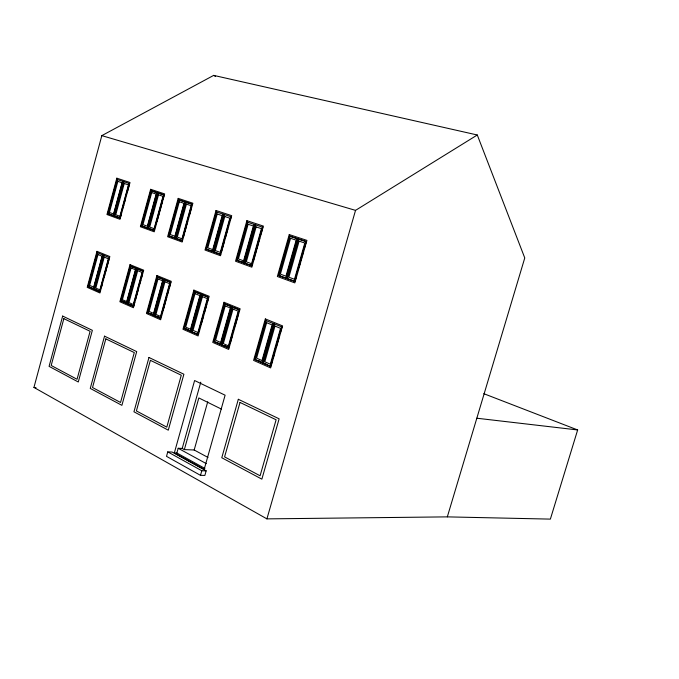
<?xml version="1.0" encoding="UTF-8"?>
<svg xmlns="http://www.w3.org/2000/svg" width="679" height="679" viewBox="0 0 679 679"><rect width="100%" height="100%" fill="white"/><g stroke="black" fill="none" stroke-linecap="round" stroke-linejoin="round"><path stroke-width="1.02" d="M33.95 387.429L101.825 135.63L213.681 75.386L477.286 134.994L524.765 257.944L447.317 516.872L266.915 518.875L33.95 387.429L36.046 387.701M97.199 252.673L109.005 257.451L99.711 291.605L88.032 286.47L97.199 252.673L97.691 252.766L88.525 286.546L93.982 288.948L93.49 288.864L102.716 254.905M121.066 215.031L120.242 218.069L107.808 213.596L117.06 179.485L117.543 179.604L108.292 213.707L113.868 215.744M113.385 215.633L122.704 181.352L123.188 181.471L120.998 189.534M94.525 286.954L95.34 283.958M97.233 276.964L98.048 273.968M98.591 271.973L99.406 268.977M101.307 261.992L102.122 258.996M115.515 209.692L117.161 203.649M118.256 199.618L119.08 196.596M119.623 194.576L120.446 191.554M94.687 289.262L103.921 255.287L103.429 255.194L94.194 289.178L100.203 291.69M114.598 216.007L123.918 181.717L123.434 181.59L114.106 215.897L120.242 218.069M119.75 217.959L129.137 183.474M101.298 287.667L102.113 284.662M104.031 277.626L104.846 274.622M105.398 272.61L106.213 269.597M106.764 267.585L108.946 259.556M123.001 207.927L123.824 204.888M124.376 202.86L125.208 199.821M127.143 192.726L127.966 189.687M128.518 187.659L129.35 184.612M134.739 302.367L133.636 306.382L120.735 300.839L130.258 266.041L136.606 268.502M141.274 225.793L150.891 190.646L157.375 192.751L156.891 192.632L147.207 227.957L147.699 228.059L141.274 225.793L154.472 230.537L147.98 228.237L157.664 192.887L158.156 193.006L148.463 228.348M126.056 303.046L121.227 300.924L130.75 266.134M141.767 225.895L151.383 190.765M126.532 303.394L136.114 268.417M127.024 303.471L128.671 297.478M131.132 288.482L131.955 285.486M133.873 278.492L134.697 275.496M135.24 273.501L136.063 270.505M148.803 224.028L149.635 220.998M150.186 218.986L151.018 215.956M151.57 213.936L153.785 205.864M156.272 196.791L157.104 193.761M127.771 303.802L137.37 268.808L136.878 268.723L127.279 303.725L133.636 306.382M133.143 306.305L142.802 271.125L130.258 266.041M153.98 230.427L163.741 194.89L150.891 190.646M135.291 300.356L136.123 297.343M136.674 295.331L138.058 290.306M139.984 283.27L140.816 280.257M141.368 278.246L142.191 275.233M156.976 221.405L159.209 213.282M159.76 211.254L161.161 206.178M161.712 204.15L162.553 201.103M163.113 199.074L163.945 196.027M157.18 276.947L170.344 282.277L160.38 318.307L147.36 312.569L157.18 276.947L162.943 279.171M191.512 204.04L185.562 202.113L175.572 238.312L182.362 240.714L181.87 240.612L168.536 235.74L178.458 199.762L185.24 201.96L184.747 201.841L174.766 238.015M163.325 279.434L153.437 315.251L153.938 315.319L147.861 312.646L157.672 277.032M175.25 238.117L169.029 235.851L178.942 199.881M154.209 314.326L155.033 311.347M155.584 309.352L156.408 306.373M158.326 299.414L159.149 296.426M159.701 294.44L160.524 291.452M161.076 289.466L161.899 286.487M162.451 284.493L163.274 281.513M178.025 228.076L178.857 225.063M179.409 223.052L180.241 220.038M180.801 218.035L182.184 213.011M182.744 210.999L183.576 207.986M154.727 315.667L164.615 279.85L164.123 279.756L154.226 315.591L159.998 317.993M176.056 238.414L186.054 202.232M181.87 240.612L191.936 204.218L178.458 199.762M163.096 310.379L165.311 302.376M165.863 300.373L166.695 297.368M167.798 293.37L168.63 290.366M169.181 288.371L170.013 285.367M183.483 236.674L184.323 233.644M184.875 231.624L186.275 226.565M186.835 224.545L187.676 221.515M189.628 214.445L191.028 209.387M183.924 328.33L194.152 291.58L208.198 297.266L197.81 334.441L183.924 328.33L189.976 330.843M230.334 219.852L231.191 216.805L230.699 216.686L220.208 254.252L205.983 249.066L216.312 211.933L216.796 212.06L206.467 249.168L213.113 251.595L212.62 251.485L223.026 214.157M184.416 328.398L194.644 291.664L201.196 294.313L199.804 299.312M190.409 331.182L200.704 294.228L201.196 294.313M190.901 331.25L191.741 328.254M192.293 326.26L193.125 323.263M193.685 321.269L194.517 318.273M195.637 314.284L196.469 311.288M197.029 309.293L197.861 306.297M198.412 304.302L199.253 301.306M213.393 250.585L214.802 245.543M215.362 243.523L216.202 240.493M216.762 238.482L217.611 235.452M218.731 231.42L219.58 228.399M220.14 226.379L220.981 223.349M221.549 221.337L222.95 216.295M191.741 331.615L202.053 294.661L201.553 294.576L191.249 331.547L198.31 334.509M213.97 251.909L224.384 214.564L223.9 214.445L213.486 251.799L220.7 254.362M201.111 324.469L201.96 321.456M202.52 319.444L203.361 316.431M204.481 312.416L206.722 304.379M207.29 302.367L208.13 299.354M221.549 251.315L222.967 246.239M223.535 244.211L224.384 241.164M225.521 237.107L227.788 228.984M167.764 451.874L166.508 456.347L200.5 475.351L204.863 475.427L206.153 470.844L172.118 452.036L167.764 451.874L201.799 470.751L206.153 470.844M174.342 452.91L194.601 380.529L225.105 395.195L204.175 469.384L174.342 452.91L176.863 452.995L204.888 468.442M176.863 452.995L178.187 448.276L182.21 448.437L184.349 449.608L194.177 449.99L208.012 457.468M182.21 448.437L200.78 382.184M239.594 309.853L232.108 306.942L221.456 344.847L228.865 347.954L228.373 347.886L213.749 341.452L224.316 303.785L230.843 306.314M244.924 263.189L255.686 224.902L255.202 224.783L244.432 263.096L252.002 265.778L236.538 260.21L247.215 222.143L247.699 222.262L237.03 260.312L244.016 262.858L243.532 262.765L254.286 224.477M231.216 306.585L220.573 344.457L221.074 344.525L214.25 341.52L224.808 303.869M184.349 449.608L198.837 397.945L221.337 409.055M222.186 340.535L223.026 337.548M223.586 335.553L224.426 332.566M225.547 328.585L227.788 320.615M230.308 311.644L231.149 308.656M244.584 260.846L246.002 255.813M246.562 253.802L247.411 250.78M247.979 248.769L248.828 245.747M249.957 241.716L250.806 238.694M251.374 236.682L252.223 233.661M253.352 229.629L254.201 226.616M221.957 344.915L232.6 307.027M194.177 449.99L207.732 401.773M228.373 347.886L239.101 309.777L224.316 303.785M251.519 265.676L262.366 227.151M230.274 342.937L232.541 334.917M235.078 325.895L237.896 315.871M253.437 260.711L254.863 255.643M255.431 253.615L256.289 250.576M256.857 248.548L258.283 243.481M258.852 241.452L259.709 238.414M260.855 234.357L262.561 228.28M200.5 475.351L201.799 470.751M254.642 359.412L265.676 320.496L266.168 320.573L255.134 359.471L254.642 359.412L270.293 366.304L281.505 326.905L281.997 326.981L280.563 332.031M306.305 241.588L298.149 238.932L286.894 278.543L294.966 281.403L278.441 275.453L289.594 236.114L297.648 238.728L296.205 243.795M278.441 275.453L278.925 275.555L290.077 236.224M273.06 323.484L261.941 362.628L262.442 362.688L255.134 359.471M285.927 278.186L297.164 238.609L297.648 238.728M265.005 353.657L266.431 348.641M267 346.638L267.849 343.625M268.994 339.61L269.843 336.606M270.42 334.594L271.838 329.578M272.415 327.575L273.264 324.562M286.699 277.27L287.565 274.231M288.719 270.174L290.154 265.099M290.731 263.07L291.597 260.023M292.751 255.966L295.628 245.823M263.384 363.104L274.511 323.951L274.019 323.875L262.892 363.044L270.785 366.363M287.387 278.636L298.633 239.05M294.482 281.31L305.822 241.469L289.594 236.114M271.074 365.353L272.508 360.303M273.085 358.283L273.951 355.253M276.531 346.163L277.974 341.113M278.543 339.093L279.409 336.063M295.535 279.417L296.383 276.429M298.938 267.467L300.356 262.493M300.916 260.498L301.773 257.511M302.333 255.525L303.19 252.537M304.319 248.556L306.017 242.581M266.915 518.875L355.533 210.371L477.286 134.994M483.779 393.676L577.651 429.951L550.372 519.112L447.317 516.872M476.828 418.222L577.651 429.951M213.749 341.452L214.25 341.52M147.36 312.569L147.861 312.646M120.735 300.839L121.227 300.924M88.032 286.47L88.525 286.546M170.344 282.277L170.845 282.371L164.615 279.85M279.901 275.75L280.393 275.852M236.538 260.21L237.03 260.312M205.983 249.066L206.467 249.168M207.451 249.38L207.935 249.482M214.954 252.113L215.438 252.215M168.536 235.74L169.029 235.851M107.808 213.596L108.292 213.707M109.268 213.927L109.752 214.038M101.825 135.63L355.533 210.371M216.312 211.933L231.191 216.805M247.215 222.143L262.849 227.27M159.022 193.294L164.225 195.017M117.06 179.485L129.621 183.602M241.987 261.89L243.736 262.527M249.439 264.683L251.213 265.328M278.925 275.555L285.477 277.94M116.058 216.329L117.934 217.017M151.646 229.29L153.361 229.918M202.053 294.661L207.74 296.961M265.676 320.496L281.997 326.981M137.37 268.808L143.294 271.21M225.173 345.866L227.762 347.003M258.869 360.804L260.694 361.601M264.377 363.223L266.227 364.037M185.409 328.534L188.193 329.756M218.655 343.15L220.361 343.905M224.673 345.806L228.127 347.325M122.712 301.153L125.607 302.427M130.096 304.404L131.768 305.134M157.087 316.278L158.852 317.051M95.671 289.415L97.513 290.23M122.22 301.077L125.114 302.35M128.764 303.954L131.276 305.058M151.451 313.936L153.191 314.7M156.594 316.202L159.234 317.365M178.187 448.276L206.255 463.613M213.681 75.386L215.506 76.455M62.663 316.075L49.083 366.363L78.28 381.997L92.361 330.325L62.663 316.075M63.851 318.646L51.188 365.48L77.05 379.272L90.112 331.301L63.851 318.646M96.978 251.349L87.218 287.344L99.932 292.963L109.845 256.543L96.978 251.349M116.83 178.187L106.968 214.522L119.988 219.292L129.995 182.524L116.83 178.187M97.988 254.557L89.636 285.358L93.685 287.132L102.079 256.221L97.988 254.557M117.857 181.361L109.421 212.459L113.563 213.961L122.042 182.753L117.857 181.361M104.227 257.095L95.807 288.066L99.898 289.865L108.36 258.775L104.227 257.095M124.232 183.483L115.736 214.751L119.928 216.278L128.467 184.892L124.232 183.483M104.532 336.164L90.256 388.413L121.897 405.346L136.708 351.603L104.532 336.164M105.831 338.872L92.522 387.531L120.548 402.477L134.289 352.579L105.831 338.872M130.02 264.666L119.877 301.739L133.39 307.706L143.693 270.191L130.02 264.666M150.645 189.305L140.4 226.735L154.235 231.802L164.641 193.914L150.645 189.305M131.081 267.984L122.398 299.702L126.701 301.595L135.427 269.75L131.081 267.984M151.723 192.59L142.955 224.622L147.36 226.217L156.17 194.067L151.723 192.59M137.701 270.675L128.951 302.579L133.305 304.489L142.098 272.466L137.701 270.675M158.504 194.839L149.669 227.058L154.125 228.679L163.002 196.333L158.504 194.839M156.917 275.538L146.46 313.486L160.643 319.75L171.269 281.335L156.917 275.538M178.187 198.378L167.62 236.708L182.15 242.021L192.878 203.225L178.187 198.378M158.02 278.942L149.074 311.406L153.59 313.392L162.587 280.792L158.02 278.942M179.307 201.748L170.268 234.544L174.885 236.224L183.975 203.301L179.307 201.748M164.972 281.768L155.949 314.428L160.524 316.431L169.589 283.644L164.972 281.768M186.428 204.116L177.312 237.107L181.989 238.804L191.155 205.686L186.428 204.116M148.973 357.485L133.95 411.797L168.282 430.18L183.89 374.239L148.973 357.485M150.39 360.337L136.394 410.922L166.796 427.142L181.285 375.215L150.39 360.337M193.863 290.12L182.974 329.264L198.098 335.935L209.174 296.299L193.863 290.12M216.015 210.507L205.016 250.05L220.505 255.72L231.7 215.667L216.015 210.507M195.026 293.642L185.707 327.134L190.519 329.247L199.889 295.62L195.026 293.642M217.204 213.995L207.782 247.835L212.714 249.626L222.186 215.65L217.204 213.995M202.444 296.655L193.04 330.35L197.92 332.489L207.367 298.65L202.444 296.655M224.791 216.516L215.294 250.568L220.293 252.376L229.842 218.188L224.791 216.516M224.011 302.282L212.756 342.403L228.679 349.43L240.128 308.792L224.011 302.282M246.893 220.667L235.528 261.22L251.841 267.187L263.41 226.107L246.893 220.667M225.224 305.906L215.591 340.238L220.658 342.462L230.342 307.986L225.224 305.906M248.132 224.257L238.397 258.954L243.591 260.838L253.377 225.997L248.132 224.257M233.024 309.072L223.315 343.625L228.45 345.874L238.21 311.186L233.024 309.072M256.127 226.913L246.307 261.822L251.569 263.732L261.44 228.67L256.127 226.913M238.329 399.286L221.778 457.739L261.865 479.153L279.128 418.824L238.329 399.286M240.018 402.435L224.588 456.882L260.091 475.784L276.107 419.783L240.018 402.435M265.336 318.926L253.59 360.388L270.632 367.908L282.591 325.895L265.336 318.926M289.246 234.578L277.363 276.489L294.839 282.88L306.933 240.4L289.246 234.578M266.618 322.686L256.56 358.164L261.984 360.541L272.101 324.918L266.618 322.686M290.553 238.295L280.385 274.163L285.944 276.183L296.171 240.162L290.553 238.295M274.978 326.081L264.827 361.788L270.327 364.199L280.529 328.339L274.978 326.081M299.116 241.138L288.855 277.236L294.491 279.281L304.803 243.031L299.116 241.138"/></g></svg>
